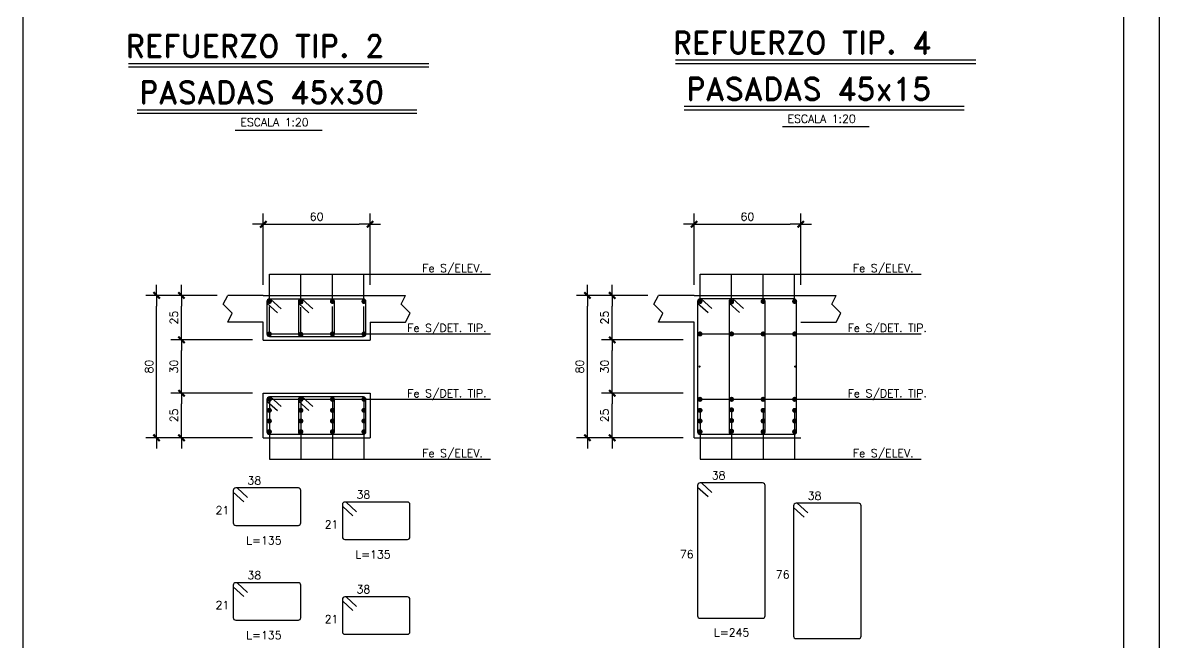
# Model space of a CAD drawing. Extents: x -5655 to 11739, y 66 to 16160.
# Drawn here: x 4089 to 5687, y 2060 to 2930 of the extents above; entities that cross this region are included whole.
import ezdxf
from ezdxf.enums import TextEntityAlignment as Align

# ---------------------------------------------------------------- set-up
doc = ezdxf.new("R2010")
doc.units = 0
doc.header["$LTSCALE"] = 30
doc.header["$MEASUREMENT"] = 0
doc.layers.get('0').update_dxf_attribs({"linetype": 'CONTINUOUS'})
for name, color, linetype in [('RLA-CORTES', 5, 'CONTINUOUS'), ('RLA-FE', 7, 'CONTINUOUS'), ('RLA-FORMATO', 7, 'CONTINUOUS')]:
    doc.layers.add(name, color=color, linetype=linetype)
doc.styles.add('ROMANS', font='romans.shx', dxfattribs={"height": 11.25})
doc.styles.add('SIETE50', font='ROMAND.SHX', dxfattribs={"height": 31.5})
doc.dimstyles.new('ING20', dxfattribs={"dimscale": 50, "dimtxt": 0.27, "dimasz": 0.3, "dimexe": 0.3, "dimexo": 1, "dimgap": 0.1, "dimtad": 1, "dimdec": 1, "dimlfac": 0.4, "dimzin": 12, "dimdsep": 46, "dimtxsty": 'ROMANS', "dimblk1": 'TICK1', "dimblk2": 'TICK1', "dimsah": 1, "dimcen": 0.09, "dimse1": 1, "dimse2": 1, "dimclrd": 2, "dimclre": 1, "dimclrt": 3, "dimadec": 0, "dimazin": 0, "dimtfac": 1, "dimtdec": 1, "dimtix": 1, "dimtmove": 2, "dimatfit": 3, "dimldrblk": 'TICK1', "dimfxl": 1, "dimtolj": 1, "dimtzin": 12, "dimarcsym": 0})

# ---------------------------------------------------------------- blocks, each defined once
blk = doc.blocks.new('TICK1')
at = {"color": 2}
for points in [[(0, 0), (-1, 0)], [(0, 0), (1, 0)]]:
    blk.add_lwpolyline(points, dxfattribs=at)
at = {"color": 2, "const_width": 0.2}
blk.add_lwpolyline([(-0.3, -0.3), (0.3, 0.3)], dxfattribs=at)
blk = doc.blocks.new('*D64')
at = {"layer": 'RLA-CORTES', "color": 2, "lineweight": -2, "transparency": 16777216}
blk.add_line((4277.2, 2362.1), (4277.2, 2532.1), dxfattribs=at)
at = {"layer": 'RLA-CORTES', "color": 2, "lineweight": -2, "transparency": 16777216, "xscale": 15, "yscale": 15, "zscale": 15}
for p, rotation in [((4277.2, 2547.1), 90), ((4277.2, 2347.1), 270)]:
    blk.add_blockref('TICK1', p, dxfattribs=dict(at, rotation=rotation))
at = {"layer": 'RLA-CORTES', "color": 3, "transparency": 16777216, "insert": (4266.6, 2447.1), "char_height": 11.25, "attachment_point": 5, "rotation": 90, "style": 'ROMANS'}
blk.add_mtext('\\A1;80', dxfattribs=at)
blk = doc.blocks.new('*D65')
at = {"layer": 'RLA-CORTES', "color": 2, "lineweight": -2, "transparency": 16777216}
blk.add_line((4442.2, 2647.1), (4562.2, 2647.1), dxfattribs=at)
at = {"layer": 'RLA-CORTES', "color": 2, "lineweight": -2, "transparency": 16777216, "xscale": 15, "yscale": 15, "zscale": 15, "rotation": 180}
blk.add_blockref('TICK1', (4427.2, 2647.1), dxfattribs=at)
at = {"layer": 'RLA-CORTES', "color": 2, "lineweight": -2, "transparency": 16777216, "xscale": 15, "yscale": 15, "zscale": 15}
blk.add_blockref('TICK1', (4577.2, 2647.1), dxfattribs=at)
at = {"layer": 'RLA-CORTES', "color": 3, "transparency": 16777216, "insert": (4502.2, 2657.7), "char_height": 11.25, "attachment_point": 5, "style": 'ROMANS'}
blk.add_mtext('\\A1;60', dxfattribs=at)
blk = doc.blocks.new('PUNTO')
at = {"layer": 'RLA-CORTES', "color": 1}
blk.add_lwpolyline([(0, 0), (0, 19.2), (0, 38.5)], dxfattribs=at)
at = {"layer": 'RLA-CORTES', "color": 2, "const_width": 3.5}
blk.add_lwpolyline([(-1.8, 0, 1), (1.8, 0, 1)], format="xyb", close=True, dxfattribs=at)
blk = doc.blocks.new('PUNTO2')
at = {"layer": 'RLA-CORTES', "color": 2, "const_width": 3.5}
blk.add_lwpolyline([(-1.8, 0, 1), (1.8, 0, 1)], format="xyb", close=True, dxfattribs=at)
at = {"layer": 'RLA-CORTES', "color": 1}
blk.add_lwpolyline([(0, 0), (0, -19.2), (0, -38.5)], dxfattribs=at)
blk = doc.blocks.new('PUNTO1')
at = {"layer": 'RLA-CORTES', "color": 2, "const_width": 3.5}
blk.add_lwpolyline([(-1.8, 0, 1), (1.8, 0, 1)], format="xyb", close=True, dxfattribs=at)
blk = doc.blocks.new('*D66')
at = {"layer": 'RLA-CORTES', "color": 2, "lineweight": -2, "transparency": 16777216}
blk.add_line((4312.2, 2424.6), (4312.2, 2469.6), dxfattribs=at)
at = {"layer": 'RLA-CORTES', "color": 2, "lineweight": -2, "transparency": 16777216, "xscale": 15, "yscale": 15, "zscale": 15}
for p, rotation in [((4312.2, 2484.6), 90), ((4312.2, 2409.6), 270)]:
    blk.add_blockref('TICK1', p, dxfattribs=dict(at, rotation=rotation))
at = {"layer": 'RLA-CORTES', "color": 3, "transparency": 16777216, "insert": (4301.6, 2447.1), "char_height": 11.25, "attachment_point": 5, "rotation": 90, "style": 'ROMANS'}
blk.add_mtext('\\A1;30', dxfattribs=at)
blk = doc.blocks.new('*D67')
at = {"layer": 'RLA-CORTES', "color": 2, "lineweight": -2, "transparency": 16777216}
blk.add_line((4312.2, 2499.6), (4312.2, 2532.1), dxfattribs=at)
at = {"layer": 'RLA-CORTES', "color": 2, "lineweight": -2, "transparency": 16777216, "xscale": 15, "yscale": 15, "zscale": 15}
for p, rotation in [((4312.2, 2547.1), 90), ((4312.2, 2484.6), 270)]:
    blk.add_blockref('TICK1', p, dxfattribs=dict(at, rotation=rotation))
at = {"layer": 'RLA-CORTES', "color": 3, "transparency": 16777216, "insert": (4301.6, 2515.9), "char_height": 11.25, "attachment_point": 5, "rotation": 90, "style": 'ROMANS'}
blk.add_mtext('\\A1;25', dxfattribs=at)
blk = doc.blocks.new('*D50')
at = {"layer": 'RLA-CORTES', "color": 2, "lineweight": -2, "transparency": 16777216}
blk.add_line((3283.5, 167.6), (3283.5, 200.1), dxfattribs=at)
at = {"layer": 'RLA-CORTES', "color": 2, "lineweight": -2, "transparency": 16777216, "xscale": 15, "yscale": 15, "zscale": 15}
for p, rotation in [((3283.5, 215.1), 90), ((3283.5, 152.6), 270)]:
    blk.add_blockref('TICK1', p, dxfattribs=dict(at, rotation=rotation))
at = {"layer": 'RLA-CORTES', "color": 3, "transparency": 16777216, "insert": (3272.8, 183.9), "char_height": 11.25, "attachment_point": 5, "rotation": 90, "style": 'ROMANS'}
blk.add_mtext('\\A1;25', dxfattribs=at)
blk = doc.blocks.new('*D68')
at = {"layer": 'RLA-CORTES', "color": 2, "lineweight": -2, "transparency": 16777216}
blk.add_line((4882.8, 2362.1), (4882.8, 2532.1), dxfattribs=at)
at = {"layer": 'RLA-CORTES', "color": 2, "lineweight": -2, "transparency": 16777216, "xscale": 15, "yscale": 15, "zscale": 15}
for p, rotation in [((4882.8, 2547.1), 90), ((4882.8, 2347.1), 270)]:
    blk.add_blockref('TICK1', p, dxfattribs=dict(at, rotation=rotation))
at = {"layer": 'RLA-CORTES', "color": 3, "transparency": 16777216, "insert": (4872.1, 2447.1), "char_height": 11.25, "attachment_point": 5, "rotation": 90, "style": 'ROMANS'}
blk.add_mtext('\\A1;80', dxfattribs=at)
blk = doc.blocks.new('*D69')
at = {"layer": 'RLA-CORTES', "color": 2, "lineweight": -2, "transparency": 16777216}
blk.add_line((5047.8, 2647.1), (5167.8, 2647.1), dxfattribs=at)
at = {"layer": 'RLA-CORTES', "color": 2, "lineweight": -2, "transparency": 16777216, "xscale": 15, "yscale": 15, "zscale": 15, "rotation": 180}
blk.add_blockref('TICK1', (5032.8, 2647.1), dxfattribs=at)
at = {"layer": 'RLA-CORTES', "color": 2, "lineweight": -2, "transparency": 16777216, "xscale": 15, "yscale": 15, "zscale": 15}
blk.add_blockref('TICK1', (5182.8, 2647.1), dxfattribs=at)
at = {"layer": 'RLA-CORTES', "color": 3, "transparency": 16777216, "insert": (5107.8, 2657.7), "char_height": 11.25, "attachment_point": 5, "style": 'ROMANS'}
blk.add_mtext('\\A1;60', dxfattribs=at)
blk = doc.blocks.new('*D70')
at = {"layer": 'RLA-CORTES', "color": 2, "lineweight": -2, "transparency": 16777216}
blk.add_line((4917.8, 2424.6), (4917.8, 2469.6), dxfattribs=at)
at = {"layer": 'RLA-CORTES', "color": 2, "lineweight": -2, "transparency": 16777216, "xscale": 15, "yscale": 15, "zscale": 15}
for p, rotation in [((4917.8, 2484.6), 90), ((4917.8, 2409.6), 270)]:
    blk.add_blockref('TICK1', p, dxfattribs=dict(at, rotation=rotation))
at = {"layer": 'RLA-CORTES', "color": 3, "transparency": 16777216, "insert": (4907.1, 2447.1), "char_height": 11.25, "attachment_point": 5, "rotation": 90, "style": 'ROMANS'}
blk.add_mtext('\\A1;30', dxfattribs=at)
blk = doc.blocks.new('*D71')
at = {"layer": 'RLA-CORTES', "color": 2, "lineweight": -2, "transparency": 16777216}
blk.add_line((4917.8, 2499.6), (4917.8, 2532.1), dxfattribs=at)
at = {"layer": 'RLA-CORTES', "color": 2, "lineweight": -2, "transparency": 16777216, "xscale": 15, "yscale": 15, "zscale": 15}
for p, rotation in [((4917.8, 2547.1), 90), ((4917.8, 2484.6), 270)]:
    blk.add_blockref('TICK1', p, dxfattribs=dict(at, rotation=rotation))
at = {"layer": 'RLA-CORTES', "color": 3, "transparency": 16777216, "insert": (4907.1, 2515.9), "char_height": 11.25, "attachment_point": 5, "rotation": 90, "style": 'ROMANS'}
blk.add_mtext('\\A1;25', dxfattribs=at)
blk = doc.blocks.new('*U57')
at = {"color": 2}
for p, q in [((10.3, 195), (25.1, 181.5)), ((5, 189.3), (19.8, 175.8))]:
    blk.add_line(p, q, dxfattribs=at)
at = {"layer": 'RLA-CORTES', "color": 2}
for p, q in [((96.5, 195), (8.5, 195)), ((5, 191.5), (5, 8.5)), ((100, 8.5), (100, 191.5)), ((8.5, 5), (96.5, 5))]:
    blk.add_line(p, q, dxfattribs=at)
for centre, start, end in [((8.5, 191.5), 90, 180), ((96.5, 191.5), 0, 90), ((8.5, 8.5), 180, 270), ((96.5, 8.5), 270, 0)]:
    blk.add_arc(centre, 3.5, start, end, dxfattribs=at)
blk = doc.blocks.new('*U58')
at = {"color": 2}
for p, q in [((5, 51.8), (19.8, 38.3)), ((10.3, 57.5), (25.1, 44))]:
    blk.add_line(p, q, dxfattribs=at)
at = {"layer": 'RLA-CORTES', "color": 2}
for p, q in [((5, 54), (5, 8.5)), ((96.5, 57.5), (8.5, 57.5)), ((100, 8.5), (100, 54)), ((8.5, 5), (96.5, 5))]:
    blk.add_line(p, q, dxfattribs=at)
for centre, start, end in [((8.5, 54), 90, 180), ((96.5, 54), 0, 90), ((8.5, 8.5), 180, 270), ((96.5, 8.5), 270, 0)]:
    blk.add_arc(centre, 3.5, start, end, dxfattribs=at)
blk = doc.blocks.new('*U59')
at = {"layer": 'RLA-CORTES', "color": 2, "const_width": 1.5}
for points in [[(0, -0.7, -1), (0, 0.8, -1)], [(134.4, -0.7, -1), (134.4, 0.8, -1)]]:
    blk.add_lwpolyline(points, format="xyb", close=True, dxfattribs=at)
blk = doc.blocks.new('A$C4A9C2AA3')
at = {"layer": 'RLA-CORTES'}
dim = blk.add_linear_dim(base=(-50, 0), p1=(-50, -62.5), p2=(0, 0), angle=90, dimstyle='ING20', dxfattribs=at)
dim.commit()
dim.dimension.update_dxf_attribs({"geometry": '*D50', "text_midpoint": (-60.62, -31.25), "insert": (-3333.47, -215.11)})

msp = doc.modelspace()

# ---------------------------------------------------------------- linework, layer by layer
at = {"layer": 'RLA-CORTES', "color": 6}
for p, q in [((5006.964, 2878.009), (5429.225, 2878.009)), ((4237.758, 2873.009), (4660.018, 2873.009)), ((4237.758, 2868.009), (4660.018, 2868.009)), ((5006.964, 2873.009), (5429.225, 2873.009)), ((5019.123, 2813.009), (5412.381, 2813.009)), ((4249.916, 2808.009), (4643.174, 2808.009)), ((4249.916, 2803.009), (4643.174, 2803.009)), ((5019.123, 2808.009), (5412.381, 2808.009))]:
    msp.add_line(p, q, dxfattribs=at)
at = {"layer": 'RLA-CORTES', "color": 3}
for p, q in [((5157.102, 2784.32), (5279.087, 2784.32)), ((4387.896, 2779.32), (4509.88, 2779.32))]:
    msp.add_line(p, q, dxfattribs=at)
at = {"layer": 'RLA-CORTES', "color": 1}
for p, q in [((4427.24, 2562.112), (4427.24, 2662.112)), ((4577.24, 2562.112), (4577.24, 2662.112)), ((5032.761, 2562.112), (5032.761, 2662.112)), ((5182.761, 2562.112), (5182.761, 2662.112)), ((4435.74, 2577.112), (4746.824, 2577.112)), ((5041.261, 2577.112), (5352.345, 2577.112)), ((4362.24, 2547.112), (4262.24, 2547.112)), ((4967.761, 2547.112), (4867.761, 2547.112)), ((4435.74, 2492.946), (4746.824, 2492.946)), ((5041.261, 2492.946), (5352.345, 2492.946)), ((4412.24, 2484.612), (4297.24, 2484.612)), ((5017.761, 2484.612), (4902.761, 2484.612)), ((4412.24, 2409.612), (4297.24, 2409.612)), ((4435.74, 2401.112), (4746.824, 2401.112)), ((5017.761, 2409.612), (4902.761, 2409.612)), ((5041.261, 2401.112), (5352.345, 2401.112)), ((4412.24, 2347.112), (4262.24, 2347.112)), ((5017.761, 2347.112), (4867.761, 2347.112)), ((4435.74, 2317.112), (4746.824, 2317.112)), ((5041.261, 2317.112), (5352.345, 2317.112))]:
    msp.add_line(p, q, dxfattribs=at)
at = {"layer": 'RLA-CORTES'}
for p, q in [((4427.24, 2547.112), (4377.24, 2547.112)), ((4427.24, 2547.112), (4577.24, 2547.112)), ((4577.24, 2547.112), (4627.24, 2547.112)), ((5032.761, 2547.112), (4982.761, 2547.112)), ((5032.761, 2547.112), (5182.761, 2547.112)), ((5182.761, 2547.112), (5232.761, 2547.112)), ((4427.24, 2509.612), (4377.24, 2509.612)), ((4427.24, 2484.446), (4427.24, 2509.612)), ((4577.24, 2509.612), (4577.24, 2484.446)), ((4577.24, 2509.612), (4627.24, 2509.612)), ((5032.761, 2509.612), (4982.761, 2509.612)), ((5032.761, 2347.112), (5032.761, 2509.612)), ((5182.761, 2509.612), (5232.761, 2509.612)), ((4427.24, 2484.446), (4577.24, 2484.446)), ((4427.24, 2347.112), (4427.24, 2409.612)), ((4427.24, 2409.612), (4577.24, 2409.612)), ((4577.24, 2409.612), (4577.24, 2347.112)), ((4427.24, 2347.112), (4577.24, 2347.112)), ((5032.761, 2347.112), (5182.761, 2347.112))]:
    msp.add_line(p, q, dxfattribs=at)
at = {"layer": 'RLA-CORTES', "color": 2}
msp.add_lwpolyline([(4088.996, 923.098), (5636.9, 923.098), (5636.9, 4023.098), (4088.996, 4023.098)], close=True, dxfattribs=at)
for points in [[(4377.24, 2509.612), (4383.49, 2522.112), (4370.99, 2534.612), (4377.24, 2547.112)], [(4627.24, 2509.612), (4633.49, 2522.112), (4620.99, 2534.612), (4627.24, 2547.112)], [(4982.761, 2509.612), (4989.011, 2522.112), (4976.511, 2534.612), (4982.761, 2547.112)], [(5232.761, 2509.612), (5239.011, 2522.112), (5226.511, 2534.612), (5232.761, 2547.112)]]:
    msp.add_lwpolyline(points, dxfattribs=at)
at = {"layer": 'RLA-CORTES', "color": 1}
for points in [[(4435.742, 2401.112), (4435.742, 2336.362), (4435.742, 2317.112)], [(4480.075, 2401.112), (4480.075, 2336.362), (4480.075, 2317.112)], [(4524.409, 2401.112), (4524.409, 2336.362), (4524.409, 2317.112)], [(4568.742, 2401.112), (4568.742, 2336.362), (4568.742, 2317.112)], [(4480.073, 2385.612), (4480.073, 2337.028), (4480.073, 2317.778)], [(4524.404, 2385.615), (4524.406, 2336.362), (4524.406, 2317.112)], [(4568.74, 2385.615), (4568.742, 2336.362), (4568.742, 2317.112)], [(5041.261, 2385.615), (5041.264, 2336.362), (5041.264, 2317.112)], [(5085.595, 2385.612), (5085.595, 2337.028), (5085.595, 2317.778)], [(5129.926, 2385.615), (5129.928, 2336.362), (5129.928, 2317.112)], [(5174.261, 2385.615), (5174.264, 2336.362), (5174.264, 2317.112)]]:
    msp.add_lwpolyline(points, dxfattribs=at)
at = {"layer": 'RLA-FE'}
for p, q in [((4384.995, 2273.036), (4384.995, 2227.536)), ((4384.995, 2270.812), (4399.747, 2257.307)), ((4476.495, 2276.536), (4388.495, 2276.536)), ((4390.305, 2276.536), (4405.058, 2263.032)), ((4479.995, 2227.536), (4479.995, 2273.036)), ((5037.761, 2280.121), (5037.761, 2097.121)), ((5037.761, 2277.897), (5052.514, 2264.393)), ((5129.261, 2283.621), (5041.261, 2283.621)), ((5043.072, 2283.621), (5057.825, 2270.117)), ((5132.761, 2097.121), (5132.761, 2280.121)), ((4538.355, 2253.244), (4538.355, 2207.744)), ((4629.855, 2256.744), (4541.855, 2256.744)), ((4543.666, 2256.744), (4558.418, 2243.24)), ((4633.355, 2207.744), (4633.355, 2253.244)), ((5264.193, 2255.01), (5176.193, 2255.01)), ((5178.003, 2255.01), (5192.756, 2241.506)), ((4538.355, 2251.019), (4553.108, 2237.515)), ((5172.693, 2251.51), (5172.693, 2068.51)), ((5172.693, 2249.285), (5187.445, 2235.781)), ((5267.693, 2068.51), (5267.693, 2251.51)), ((4388.495, 2224.036), (4476.495, 2224.036)), ((4541.855, 2204.244), (4629.855, 2204.244)), ((4476.495, 2143.36), (4388.495, 2143.36)), ((4390.305, 2143.36), (4405.058, 2129.856)), ((4384.995, 2139.86), (4384.995, 2094.36)), ((4384.995, 2137.636), (4399.747, 2124.131)), ((4479.995, 2094.36), (4479.995, 2139.86)), ((4538.355, 2120.068), (4538.355, 2074.568)), ((4538.355, 2117.843), (4553.108, 2104.339)), ((4629.855, 2123.568), (4541.855, 2123.568)), ((4543.666, 2123.568), (4558.418, 2110.064)), ((4633.355, 2074.568), (4633.355, 2120.068)), ((5041.261, 2093.621), (5129.261, 2093.621)), ((4388.495, 2090.86), (4476.495, 2090.86)), ((4541.855, 2071.068), (4629.855, 2071.068)), ((5176.193, 2065.01), (5264.193, 2065.01))]:
    msp.add_line(p, q, dxfattribs=at)
for centre, start, end in [((4388.495, 2273.036), 90, 180), ((4476.495, 2273.036), 0, 90), ((5041.261, 2280.121), 90, 180), ((5129.261, 2280.121), 0, 90), ((4541.855, 2253.244), 90, 180), ((4629.855, 2253.244), 0, 90), ((5176.193, 2251.51), 90, 180), ((5264.193, 2251.51), 0, 90), ((4388.495, 2227.536), 180, 270), ((4476.495, 2227.536), 270, 0), ((4541.855, 2207.744), 180, 270), ((4629.855, 2207.744), 270, 0), ((4388.495, 2139.86), 90, 180), ((4476.495, 2139.86), 0, 90), ((4541.855, 2120.068), 90, 180), ((4629.855, 2120.068), 0, 90), ((4388.495, 2094.36), 180, 270), ((4476.495, 2094.36), 270, 0), ((5041.261, 2097.121), 180, 270), ((5129.261, 2097.121), 270, 0), ((4541.855, 2074.568), 180, 270), ((4629.855, 2074.568), 270, 0), ((5176.193, 2068.51), 180, 270), ((5264.193, 2068.51), 270, 0)]:
    msp.add_arc(centre, 3.5, start, end, dxfattribs=at)
at = {"layer": 'RLA-FORMATO', "color": 6, "linetype": 'Continuous'}
msp.add_line((5686.9, 4123.098), (5686.9, 68.098), dxfattribs=at)

# ---------------------------------------------------------------- block references
for name, p in [('PUNTO', (4435.74, 2538.612)), ('PUNTO', (5041.261, 2538.612)), ('PUNTO', (4435.74, 2492.946)), ('PUNTO1', (5041.261, 2492.946)), ('PUNTO1', (5085.595, 2492.946)), ('PUNTO1', (5129.928, 2492.946)), ('PUNTO1', (5174.261, 2492.946)), ('PUNTO1', (4435.74, 2401.109)), ('PUNTO1', (4480.073, 2401.109)), ('PUNTO1', (4524.406, 2401.109)), ('PUNTO1', (4568.74, 2401.109)), ('PUNTO1', (5041.261, 2401.112)), ('PUNTO1', (5085.595, 2401.112)), ('PUNTO1', (5129.928, 2401.112)), ('PUNTO1', (5174.261, 2401.112)), ('PUNTO1', (4435.74, 2385.612)), ('PUNTO1', (4480.073, 2385.612)), ('PUNTO1', (4524.406, 2385.612)), ('PUNTO1', (4568.74, 2385.612)), ('PUNTO1', (5041.261, 2385.612)), ('PUNTO1', (5085.595, 2386.278)), ('PUNTO1', (5129.928, 2385.612)), ('PUNTO1', (5174.264, 2385.612)), ('PUNTO1', (4435.74, 2370.612)), ('PUNTO1', (4480.073, 2370.612)), ('PUNTO1', (4524.406, 2370.612)), ('PUNTO1', (4568.74, 2370.612)), ('PUNTO1', (5041.261, 2370.612)), ('PUNTO1', (5085.595, 2371.278)), ('PUNTO1', (5129.928, 2370.612)), ('PUNTO1', (5174.264, 2370.612)), ('PUNTO2', (4435.74, 2355.612)), ('PUNTO2', (4480.073, 2355.612)), ('PUNTO2', (4524.406, 2355.612)), ('PUNTO2', (4568.74, 2355.612)), ('PUNTO2', (5041.261, 2355.612)), ('PUNTO2', (5085.595, 2356.278)), ('PUNTO2', (5129.928, 2355.612)), ('PUNTO2', (5174.264, 2355.612)), ('*U58', (4427.24, 2484.446)), ('*U58', (4471.573, 2484.446)), ('*U58', (4427.24, 2346.946)), ('*U58', (4471.573, 2346.946)), ('*U57', (5032.761, 2347.112)), ('*U57', (5077.095, 2347.112)), ('A$C4A9C2AA3', (4362.24, 2409.612)), ('A$C4A9C2AA3', (4967.761, 2409.612))]:
    msp.add_blockref(name, p)
at = {"layer": 'RLA-FE'}
for name, p in [('PUNTO', (4480.073, 2537.946)), ('PUNTO', (4524.406, 2538.612)), ('PUNTO', (4568.74, 2538.612)), ('PUNTO', (5085.595, 2537.946)), ('PUNTO', (5129.928, 2538.612)), ('PUNTO', (5174.261, 2538.612)), ('PUNTO', (4480.073, 2492.28)), ('PUNTO', (4524.406, 2492.946)), ('PUNTO', (4568.74, 2492.946)), ('*U59', (5040.561, 2447.112)), ('PUNTO2', (4568.74, 2355.612)), ('PUNTO2', (5174.261, 2355.612))]:
    msp.add_blockref(name, p, dxfattribs=at)

# ---------------------------------------------------------------- texts
at = {"layer": 'RLA-CORTES', "color": 6, "style": 'SIETE50'}
for s, p in [('REFUERZO TIP. 2', (4233.877, 2881.574)), ('REFUERZO TIP. 4', (5003.084, 2886.574)), ('PASADAS 45x30', (4252.829, 2816.574)), ('PASADAS 45x15', (5022.036, 2821.574))]:
    msp.add_text(s, height=31.5, dxfattribs=at).set_placement(p)
at = {"layer": 'RLA-CORTES', "color": 9, "style": 'ROMANS'}
for p in [(5164.244, 2789.702), (4395.038, 2784.702)]:
    msp.add_text('ESCALA 1:20', height=11.25, dxfattribs=at).set_placement(p)
for s, p in [('Fe S/ELEV.', (4693.335, 2584.698)), ('Fe S/ELEV.', (5298.856, 2584.698)), ('Fe S/DET. TIP.', (4685.325, 2500.532)), ('Fe S/DET. TIP.', (5304.513, 2500.532)), ('Fe S/DET. TIP.', (4685.325, 2408.698)), ('Fe S/DET. TIP.', (5304.513, 2408.698)), ('Fe S/ELEV.', (4693.335, 2324.698)), ('Fe S/ELEV.', (5298.856, 2324.698))]:
    msp.add_text(s, height=11.25, dxfattribs=at).set_placement(p, align=Align.MIDDLE)
at = {"layer": 'RLA-FE', "color": 3, "style": 'ROMANS'}
for s, p in [('38', (4404.927, 2281.522)), ('38', (5057.693, 2288.608)), ('38', (4558.287, 2261.73)), ('38', (5192.625, 2259.996)), ('L=135', (4403.223, 2197.278)), ('L=135', (4556.584, 2177.486)), ('38', (4404.927, 2148.346)), ('38', (4558.287, 2128.554)), ('L=245', (5060.824, 2068.055)), ('L=135', (4403.223, 2064.102))]:
    msp.add_text(s, height=11.25, dxfattribs=at).set_placement(p)
for s, p in [('21', (4379.385, 2239.648)), ('21', (4532.745, 2219.856)), ('76', (5032.151, 2177.984)), ('76', (5167.083, 2149.372)), ('21', (4379.385, 2106.472)), ('21', (4532.745, 2086.68))]:
    msp.add_text(s, height=11.25, dxfattribs=at).set_placement(p, align=Align.RIGHT)

# ---------------------------------------------------------------- dimensions: what is measured, and where the dimension line sits
at = {"layer": 'RLA-CORTES'}
for base, p1, p2, picture, middle in [((4577.24, 2647.112), (4427.24, 2647.112), (4577.24, 2647.112), '*D65', (4502.24, 2657.737)), ((5182.761, 2647.112), (5032.761, 2647.112), (5182.761, 2647.112), '*D69', (5107.761, 2657.737))]:
    dim = msp.add_linear_dim(base=base, p1=p1, p2=p2, dimstyle='ING20', dxfattribs=at)
    dim.commit()
    dim.dimension.update_dxf_attribs({"geometry": picture, "text_midpoint": middle})
for base, p1, p2, picture, middle in [((4277.24, 2547.112), (4277.24, 2347.112), (4277.24, 2547.112), '*D64', (4266.615, 2447.112)), ((4312.24, 2547.112), (4312.24, 2484.612), (4362.24, 2547.112), '*D67', (4301.615, 2515.862)), ((4882.761, 2547.112), (4882.761, 2347.112), (4882.761, 2547.112), '*D68', (4872.136, 2447.112)), ((4917.761, 2547.112), (4917.761, 2484.612), (4967.761, 2547.112), '*D71', (4907.136, 2515.862)), ((4312.24, 2484.612), (4312.24, 2409.612), (4312.24, 2484.612), '*D66', (4301.615, 2447.112)), ((4917.761, 2484.612), (4917.761, 2409.612), (4917.761, 2484.612), '*D70', (4907.136, 2447.112))]:
    dim = msp.add_linear_dim(base=base, p1=p1, p2=p2, angle=90, dimstyle='ING20', dxfattribs=at)
    dim.commit()
    dim.dimension.update_dxf_attribs({"geometry": picture, "text_midpoint": middle})

doc.saveas('drawing.dxf')
